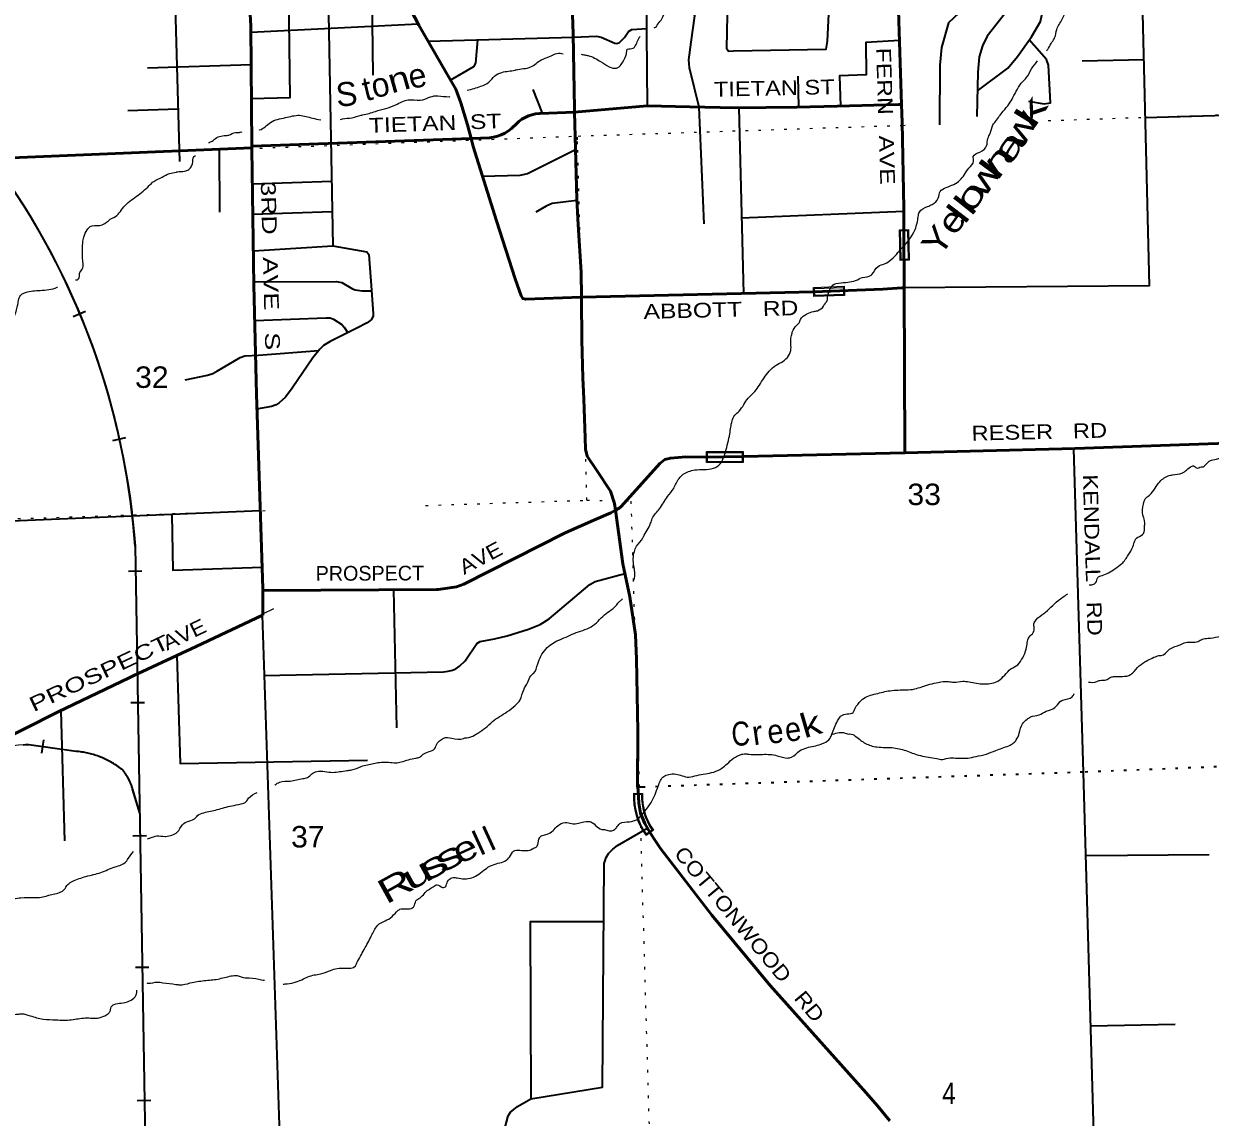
# Model space of a CAD drawing. Header units: feet. Extents: x 505285 to 763886, y -543582 to -353855.
# Drawn here: x 676327 to 685997, y -529042 to -520127 of the extents above; entities that cross this region are included whole.
import ezdxf
from ezdxf.enums import TextEntityAlignment as Align

# ---------------------------------------------------------------- set-up
doc = ezdxf.new("R2010")
doc.units = ezdxf.units.FT
doc.header["$LTSCALE"] = 70
doc.linetypes.add('DOTTED', pattern=[1.5, 0.3, -1.2])
doc.linetypes.add('LONG_DASHED', pattern=[7.5, 6, -1.5])
for name, color, linetype, lineweight in [('26', 7, 'Continuous', 40), ('27', 7, 'Continuous', 13), ('29', 7, 'Continuous', 25), ('30', 7, 'Continuous', 13), ('34', 7, 'Continuous', 25), ('39', 7, 'Continuous', 13), ('6', 7, 'DOTTED', 25), ('61', 7, 'Continuous', 13), ('63', 7, 'Continuous', 25), ('7', 7, 'DOTTED', 13)]:
    doc.layers.add(name, color=color, linetype=linetype, lineweight=lineweight)
doc.layers.add('41', color=7, linetype='Continuous')

msp = doc.modelspace()

# ---------------------------------------------------------------- linework, layer by layer
at = {"layer": '26'}
for p, q in [((678185.71, -521124.53), (679973.27, -521062.75)), ((678185.65, -521124.53), (678185.71, -521124.53)), ((678185.84, -521139.73), (678185.71, -521124.53)), ((678185.84, -521139.73), (678187.82, -521139.65)), ((680871.52, -522355.94), (682765.97, -522311.59)), ((682193.09, -523655.85), (683507.54, -523623.81)), ((678270.91, -524947.04), (678270.97, -524943.05)), ((678276, -524948.05), (678276, -524938.18)), ((677187, -525459.77), (677220.11, -525444.2))]:
    msp.add_line(p, q, dxfattribs=at)
for points in [[(683480.28, -520784.02), (683456.27, -520020), (683441, -519468.57), (683405.28, -518309.63)], [(678185.71, -521124.53), (678177.42, -520145.83), (678159.25, -519795.98)], [(679973.27, -521062.75), (679944.34, -520950.39), (679890.53, -520770.92), (679848.19, -520661.44), (679773.32, -520530.55), (679546.74, -520137.92), (679445.54, -519946.61)], [(680816.45, -520847.72), (680815.89, -520820.25), (680805.38, -520208.53), (680794.83, -519894.67)], [(680816.45, -520847.72), (681408.74, -520795.52), (681756.08, -520804.28), (682125.5, -520812.84), (682627.26, -520806.08), (682956.39, -520798.95), (683455.42, -520784.73), (683480.28, -520784.02)], [(683499.91, -521804.05), (683499.17, -521628.21), (683484.94, -520932.3), (683480.28, -520784.02)], [(679973.27, -521062.75), (680122.15, -521057.61), (680155.09, -521052.83), (680187.36, -521044.63), (680218.59, -521033.11), (680248.44, -521018.38), (680276.6, -521000.62), (680302.74, -520980.01), (680308.89, -520974.47), (680339.24, -520944.57), (680361.64, -520924.03), (680386.07, -520905.95), (680412.25, -520890.52), (680439.9, -520877.91), (680468.71, -520868.26), (680498.38, -520861.68), (680528.57, -520858.23), (680534.68, -520857.92), (680815.21, -520847.83), (680816.45, -520847.72)], [(680871.52, -522355.94), (680869.18, -522151.35), (680845.27, -521766.63), (680834.95, -521556.18), (680822.58, -521147.14), (680816.45, -520847.72)], [(680871.52, -522355.94), (680867.35, -522356.04), (680418.56, -522373.23), (680394.39, -522367.7), (680379.87, -522343.93), (680332.95, -522206.44), (680178.92, -521734.09), (679990.07, -521128.02), (679973.27, -521062.75)], [(675536.84, -521247.94), (675570.37, -521246.57), (678185.84, -521139.73)], [(678277.31, -524746.04), (678276.81, -524730.79), (678224.8, -523146.33), (678202.61, -522257.98), (678185.92, -521148.83), (678185.84, -521139.73)], [(682765.97, -522311.59), (683328.22, -522289.77), (683482.58, -522280.56), (683501.9, -522279.41), (683499.91, -521804.05)], [(681150.06, -524093.34), (681142.35, -524037.73), (681110.23, -523938.07), (680996.52, -523769.85), (680919.9, -523651.04), (680904.73, -523595.17), (680902.84, -523502.92), (680893.99, -523266.36), (680890.54, -523185.79), (680884.81, -523013.76), (680874.45, -522702.98), (680871.73, -522374.01), (680871.52, -522355.94)], [(683507.54, -523623.81), (683507.45, -523602.46), (683501.9, -522279.41)], [(683507.54, -523623.81), (684892.66, -523590.05), (686213.13, -523544.26)], [(681150.06, -524093.34), (681179.25, -524077.1), (681197.08, -524061.92), (681510.62, -523711.21), (681552.94, -523679.14), (681597.94, -523667.29), (681724.08, -523658.7), (681879.14, -523659.52), (682193.09, -523655.85)], [(678277.31, -524746.04), (679692, -524740.17), (679704.18, -524740.12), (679742, -524734.01), (679852.95, -524716.1), (679914.67, -524694.77), (680740.21, -524276.66), (680972.7, -524173.61), (681111.85, -524114.59), (681150.06, -524093.34)], [(681431, -526722.05), (681387.93, -526645.84), (681353.8, -526561.2), (681338.96, -526481.01), (681333.42, -526375.86), (681329.77, -526339.11), (681330.68, -525893.71), (681321.52, -525306.13), (681312.61, -525107.62), (681266.21, -524799.6), (681210.56, -524529.88), (681150.06, -524093.34)], [(678276, -524938.18), (678276, -524746.05), (678277.31, -524746.04)], [(677220.11, -525444.2), (677733.56, -525202.79), (678267.25, -524950.7), (678267.86, -524950.3), (678269.74, -524949.07)], [(676018.16, -526033.33), (676045.25, -526019.73), (676607.66, -525737.4), (677117.94, -525492.24), (677187, -525459.77)], [(683384.58, -529069.82), (683283.84, -528947.49), (683193.44, -528841), (682409.69, -527968.22), (681934.8, -527394.09), (681516.68, -526850.91), (681462.89, -526769.75), (681448.85, -526747.05), (681431, -526722.05)]]:
    msp.add_lwpolyline(points, dxfattribs=at)
at = {"layer": '27'}
for p, q in [((677220.11, -525444.2), (678276, -524938.18)), ((678276, -524938.18), (678366, -524895.05))]:
    msp.add_line(p, q, dxfattribs=at)
msp.add_lwpolyline([(677187, -525459.77), (677187, -525460.07), (677220.11, -525444.2)], dxfattribs=at)
at = {"layer": '29'}
for p, q in [((681411.61, -520795.59), (681386.18, -518377.31)), ((679160.82, -519757.43), (679171.21, -520546.3)), ((678805.95, -519771.09), (678847.28, -521936.23)), ((678177.84, -520195.09), (679541.05, -520128.06)), ((679622.82, -520269.75), (680806.34, -520237.19)), ((684952.77, -520428.69), (685454.59, -520417.57)), ((677336.17, -520487.45), (678180.08, -520459.81)), ((682635.07, -520553.86), (682641.25, -520805.78)), ((680553.64, -520857.24), (680479.41, -520663.78)), ((677176.51, -520834.23), (677584.74, -520819.72)), ((681873.64, -521758.07), (681832.51, -520806.05)), ((682154.05, -520812.46), (682193.51, -522324.99)), ((687452.01, -520839.47), (685466.36, -520893.27)), ((677920.65, -521153.24), (677921.28, -521662.4)), ((678190.18, -521431.77), (678837.25, -521410.77)), ((678841.99, -521658.99), (678193.96, -521682.94)), ((682177.42, -521708.19), (683499.7, -521653.94)), ((684882, -523593.05), (684961, -526230.05)), ((679340.01, -524741.63), (679364.72, -525867.79)), ((678269.74, -524949.07), (678417.48, -529375.8)), ((676629.03, -525727.13), (676659.52, -526787.21)), ((684961, -526230.05), (685063.92, -529815.95)), ((684989.33, -526906.79), (685988.41, -526898.37)), ((685020.26, -528294.81), (685710.36, -528283.79))]:
    msp.add_line(p, q, dxfattribs=at)
for points in [[(674977.78, -513638.03), (675395.75, -513625.73), (677474.46, -516880.9), (677596.76, -521249.1)], [(685335.48, -515600.37), (685500.26, -522264.44), (683501.9, -522279.41)], [(678462.48, -518188.42), (678494.92, -520730.17), (678182.44, -520738.09)], [(681832.51, -520806.05), (681753.93, -520486.49), (681748.05, -520422.31), (681765.14, -520276.22), (681796.26, -520061.3), (681702.18, -519822.45), (681599.39, -519609.87)], [(684071.41, -519923.51), (683863.04, -520118.19), (683806.93, -520321.43), (683792.04, -520464.35), (683789.82, -520950.22)], [(684099.53, -520672.82), (684346.75, -520490.33), (684425.63, -520392.9), (684539.08, -520233.17), (684613.21, -520107.84), (684623.11, -520056.63), (684614.71, -520023), (684579.04, -519983.01), (684530.67, -519951.54), (684433.02, -519935.76), (684071.41, -519923.51)], [(684409.63, -519931.98), (684177.72, -520228.97), (684140.1, -520307.12), (684114.69, -520397.11), (684102.96, -520522.23), (684094.7, -520884.35)], [(682060.48, -520057.59), (682055.75, -520326.76), (682071.59, -520350.85), (682112.66, -520348.91), (682865.73, -520334.04), (682876.6, -520268.14), (682887.91, -520046)], [(680806.34, -520237.19), (680995.93, -520226.85), (681033.75, -520235.26), (681143.38, -520286.39), (681157.7, -520287.8), (681180.81, -520281.49), (681222.13, -520239.86), (681256.44, -520191.12), (681282.19, -520173.93), (681404.98, -520165.57)], [(680025.21, -520258.68), (680008.86, -520449.15), (679991.7, -520479.06), (679806.04, -520587.75)], [(683463.9, -520262.73), (683189.27, -520279.39), (683192.61, -520543.77), (682976.18, -520552.79), (682982.21, -520798.21)], [(684516.03, -520758.73), (684644.12, -520779.62), (684695.03, -520770.91), (684677.74, -520464.36), (684663.46, -520418.08), (684522.15, -520257)], [(680822.73, -521154.57), (680579.71, -521278.27), (680432.89, -521349.17), (680369.83, -521365.05), (680065.75, -521370.9)], [(680835.32, -521568.53), (680634.1, -521592.38), (680584.15, -521613.99), (680499.93, -521662.7)], [(678198.38, -521976.92), (678847.28, -521936.23), (679123.86, -521987.23), (679138.75, -522009.1), (679162.14, -522299.86), (679174.46, -522492.49), (679174.46, -522511.41), (679157.93, -522539.89), (679126.14, -522566.05), (679041.8, -522609.63), (678824.62, -522718.64), (678771.09, -522751.01), (678739.58, -522780.43), (678682.44, -522851.2), (678515.85, -523096.5), (678460.16, -523171.36), (678409.44, -523217.9), (678384.52, -523232.31), (678346.71, -523247.02), (678224.51, -523269.88)], [(678202.2, -522230.59), (678872.82, -522227.28), (678918.15, -522236.08), (679007.2, -522286.89), (679029.5, -522297.03), (679086.22, -522303.34), (679162.51, -522305.61)], [(678209.82, -522546.77), (678792.18, -522523.77), (678823.61, -522524.02), (678850.92, -522534.53), (678918.42, -522579.65), (678939.16, -522601.78), (678968.61, -522646.37)], [(677642.8, -523030.87), (677824.17, -522992.99), (677867.7, -522978), (677905.52, -522956.98), (678090.3, -522846.42), (678128.21, -522835.08), (678240.19, -522827.56), (678731.87, -522789.98)], [(678253.21, -524098.21), (675766.52, -524201.28)], [(677534.6, -524128), (677542.83, -524581.46), (678271.13, -524557.7)], [(678281.17, -525439.14), (679749.19, -525411.5), (679786.88, -525405.48), (679820.49, -525397.08), (679849.9, -525384.46), (679878.12, -525365.34), (679923.44, -525321.41), (680018.53, -525178.86), (680047.39, -525161.68), (680163.76, -525140.16), (680267.98, -525115.44), (680440.26, -525062.9), (680534.8, -525025.07), (680609.98, -524977.74), (680940.27, -524699.3), (680985.37, -524673.69), (681226.85, -524608.85)], [(677573.86, -525277.87), (677601.94, -526157.92), (679128.43, -526129.35)], [(680196, -529329.32), (680274.46, -529028.94), (680295.29, -528999.45), (680349.91, -528953.21), (680458.59, -528891.02), (681043.47, -528796.08), (681058.28, -526972.36), (681074.73, -526925.03), (681093.64, -526891.41), (681127.25, -526855.68), (681165.85, -526824.93), (681410.56, -526685.88)], [(681054.42, -527448.24), (680455.7, -527447.72), (680458.59, -528891.02)]]:
    msp.add_lwpolyline(points, dxfattribs=at)
at = {"layer": '34'}
for p, q in [((676729.36, -522513.07), (676831.55, -522470.73)), ((677052.42, -523523.97), (677160.38, -523499.94)), ((677180.08, -524588.9), (677290.68, -524587.04)), ((677200.71, -525660.91), (677311.3, -525659.05)), ((677216.35, -526746.59), (677326.94, -526744.73)), ((677236.97, -527818.61), (677347.57, -527816.75)), ((677252.61, -528904.29), (677363.21, -528902.43))]:
    msp.add_line(p, q, dxfattribs=at)
msp.add_lwpolyline([(676033.8, -521167.5), (676327.96, -521612.2), (676383.67, -521702.41), (676437, -521793.39), (676488.79, -521885.31), (676539.87, -521978.41), (676588.57, -522072.27), (676635.41, -522166.57), (676681.54, -522262.04), (676725.31, -522358.28), (676767.21, -522454.97), (676807.89, -522553.13), (676846.38, -522651.24), (676883.85, -522749.98), (676919.27, -522850.02), (676952.49, -522949.98), (676984.19, -523050.91), (677014.53, -523151.97), (677042.82, -523254.31), (677069.43, -523356.27), (677094, -523459.52), (677116.89, -523562.37), (677138.24, -523666.19), (677157.42, -523769.95), (677174.72, -523874.16), (677190.68, -523978.5), (677204.27, -524083.61), (677216.51, -524188.85), (677226.56, -524294.03), (677233.86, -524384.84), (677421.38, -535541.76)], dxfattribs=at)
at = {"layer": '34', "lineweight": 13}
msp.add_lwpolyline([(677232.77, -524384.89), (677420.29, -535541.78), (677518.42, -539267.04)], dxfattribs=at)
msp.add_arc((671192.13, -524824.53), 6056.62, 4.16274, 32.02486, dxfattribs=at)
at = {"layer": '39'}
msp.add_line((681169.21, -524850.96), (681206.95, -524813.94), dxfattribs=at)
for points in [[(681466.15, -520161.47), (681482.9, -520148.57), (681494.76, -520130.42), (681528.47, -520088), (681549.85, -520013.62), (681557.35, -519957.41), (681532.53, -519875.44), (681483.12, -519737.56), (681476.54, -519675.46), (681476.45, -519672.21)], [(684663.08, -520346.74), (684679.35, -520325.36), (684706.98, -520276.98), (684728.71, -520240.69), (684746.15, -520174.37), (684789.35, -520090.69), (684811.77, -520045.82), (684832.33, -520017.77), (684854.75, -519987.86), (684877.17, -519959.81), (684878.5, -519954.61), (684884.5, -519952.54), (684918.46, -519938.2), (684966.28, -519903.66), (685004.31, -519895.29), (685112.37, -519870.23), (685224.59, -519859.16), (685280.61, -519844.61), (685338.49, -519813.99), (685371.38, -519798.07)], [(680870.02, -520376.19), (680897.41, -520380.58), (680927.55, -520386.31), (681028.28, -520435.49), (681098.86, -520476.94), (681159.12, -520488.41), (681194.96, -520460.01), (681234.4, -520387.47), (681238.31, -520375.4), (681247.94, -520333.21), (681294.01, -520326.76), (681303.95, -520316.65), (681349.29, -520232.02), (681350.75, -520229.62)], [(679941.6, -520669.13), (680053.43, -520637.05), (680117.32, -520604.38), (680164.98, -520553.81), (680222.86, -520523.19), (680330.98, -520504.14), (680338.98, -520502.06), (680459.1, -520478.9), (680544.82, -520421.95), (680610.75, -520395.28), (680672.68, -520368.64), (680723.97, -520371.99)], [(684247.65, -520924.83), (684309.05, -520840.05), (684358.62, -520779.44), (684388.25, -520729.04), (684469.27, -520597.97), (684497.06, -520567.64), (684540.52, -520495.06), (684590.04, -520430.65)], [(678909.26, -520907.96), (678924.75, -520902.19), (679002.89, -520893.45), (679076.91, -520872.71), (679088.92, -520870.59), (679192.94, -520841.56), (679358.91, -520787.88), (679460.81, -520746.83), (679486.88, -520746.59), (679579.15, -520747.73), (679641.09, -520723.1), (679703.18, -520714.49), (679793.5, -520721.67), (679800.49, -520721.22)], [(678247.61, -520993.24), (678249.73, -520992.69), (678337.41, -520931.74), (678459.38, -520892.5), (678575.53, -520873.37), (678680.03, -520896.46), (678747.12, -520909.93)], [(677835.64, -521098.35), (677839.54, -521094.77), (677857.51, -521086.58), (677881.4, -521068.31), (677971.37, -521037.39), (677999.43, -521035.13), (678053.37, -521012.58), (678085.46, -521012.28), (678091.46, -521010.21), (678105.3, -521009.58)], [(683464.63, -521977.85), (683591.9, -521803.06), (683617.02, -521700.57), (683626.69, -521662.38), (683692.47, -521617.67), (683730.41, -521599.28), (683780.08, -521548.68), (683795.62, -521494.41), (683845.46, -521461.87), (683957.22, -521402.69), (684030.53, -521303.76), (684068.11, -521247.28), (684066, -521208.84), (684119.9, -521172.88), (684173.82, -521123.45), (684184.74, -521061.75), (684202.41, -521021.49), (684225.83, -520951.09), (684247.65, -520924.83)], [(676748.7, -522215.23), (676764.88, -522213.51), (676782.57, -522175.25), (676782.46, -522163.23), (676804.19, -522126.94), (676805.3, -522030.69), (676805.25, -522024.68), (676808.21, -521910.37), (676815.82, -521866.19), (676845.34, -521805.76), (676869.17, -521779.48), (676945.29, -521770.75), (676987.28, -521756.33), (677047.03, -521711.66), (677061.02, -521705.52), (677142.46, -521620.55), (677245.94, -521533.37), (677349.42, -521446.19), (677387.2, -521411.76), (677455.07, -521377.04), (677514.98, -521348.41), (677571.01, -521335.85), (677581.02, -521333.76), (677637.14, -521329.22), (677673.1, -521314.86), (677685, -521300.71), (677702.76, -521268.47), (677714.26, -521210.22), (677726.59, -521200.76)], [(682876.27, -522353.78), (682931.65, -522250.91), (683008.27, -522237.53), (683136.33, -522206.26), (683144.32, -522202.18), (683218.37, -522185.45), (683238.3, -522171.24), (683289.83, -522104.6), (683341.78, -522084.05), (683411.52, -522035.29), (683464.63, -521977.85)], [(675781.03, -523077.59), (675813.98, -523050.42), (675869.49, -522981.73), (675948.61, -522862.7), (675972.31, -522822.38), (676043.94, -522761.57), (676081.71, -522725.13), (676097.36, -522682.88), (676127.11, -522646.51), (676224.51, -522551.37), (676248.26, -522517.07), (676277.49, -522424.57), (676279.42, -522416.53), (676287, -522370.34), (676306.74, -522336.08), (676342.68, -522317.7), (676460.84, -522300.55), (676598.99, -522275.21), (676601.79, -522273.88)], [(682046.69, -523617.3), (682081.02, -523469.13), (682100.12, -523364.7), (682121.75, -523318.39), (682157.54, -523283.97), (682230.78, -523179.03), (682286.42, -523124.39), (682322.05, -523073.93), (682403.22, -522958.9), (682458.94, -522910.26), (682512.8, -522879.69), (682560.5, -522833.14), (682580.04, -522776.82), (682577.61, -522730.72), (682588.89, -522648.42), (682590.83, -522642.38), (682626.39, -522583.92), (682646.28, -522565.68), (682658.06, -522537.51), (682707.79, -522492.94), (682765.76, -522472.35), (682795.78, -522466.06), (682845.59, -522429.51), (682857.44, -522409.34), (682875.24, -522383.12), (682876.27, -522353.78)], [(681668.1, -523832.89), (681702, -523799.05), (681744, -523778.05), (681797, -523764.05), (681872, -523762.05), (681948, -523750.05), (681979, -523736.05), (682046.69, -523617.3)], [(685009.77, -524700.68), (685038.39, -524698.7), (685064.32, -524682.41), (685079.99, -524642.18), (685115.91, -524623.79), (685167.87, -524603.26), (685221.71, -524568.68), (685275.48, -524528.08), (685328.99, -524459.42), (685366.47, -524390.9), (685382.07, -524342.65), (685395.91, -524320.47), (685443.77, -524291.95), (685461.37, -524241.67), (685461.29, -524233.65), (685462.98, -524199.55), (685444.12, -524111.51), (685459.32, -524019.14), (685471.14, -523994.98), (685489.05, -523980.78), (685578.27, -523869.68), (685653.97, -523812.84), (685689.98, -523804.48), (685766.07, -523789.75), (685803.94, -523765.34), (685849.77, -523732.84), (685859.78, -523730.73), (685886.02, -523748.53), (685922.03, -523740.18), (685928.05, -523740.13), (685997.75, -523687.36), (686017.77, -523683.16), (686079.81, -523668.55), (686136.02, -523674.05), (686150.07, -523675.91), (686161.96, -523659.77), (686157.49, -523609.69), (686162.26, -523598.24)], [(681295.49, -524673.58), (681299.83, -524661.28), (681307.26, -524597.06), (681298.78, -524547.02), (681303.7, -524428.68), (681321.36, -524386.41), (681372.88, -524317.77), (681376.81, -524309.71), (681435.96, -524198.89), (681449.64, -524160.67), (681507.08, -524081.95), (681574.34, -523981.08), (681623.86, -523914.46), (681643.54, -523874.18), (681668.1, -523832.89)], [(681328.87, -526613.58), (681440.86, -526474.36), (681497.8, -526341.51), (681543.2, -526262.89), (681583.16, -526246.48), (681641.29, -526243.94), (681693.56, -526257.49), (681747.82, -526269.01), (681813.86, -526254.36), (681949.98, -526227.03), (682015.87, -526196.34), (682059.66, -526159.85), (682111.39, -526115.26), (682179.27, -526082.55), (682215.34, -526078.21), (682225.38, -526080.12), (682347.74, -526082.99), (682468.16, -526093.9), (682552.58, -526113.16), (682584.58, -526104.84), (682650.3, -526054.11), (682708.24, -526029.52), (682824.28, -526000.37), (682850.26, -525990.1), (682898.03, -525951.57), (682913.79, -525919.34), (682958.9, -525810.66), (682980.65, -525776.38), (682998.57, -525762.17), (683092.54, -525731.23), (683094.5, -525725.2), (683136.02, -525660.66), (683163.83, -525632.33), (683271.73, -525589.23), (683387.82, -525564.09), (683518.1, -525556.86), (683588.24, -525550.2), (683646.22, -525531.61), (683780.26, -525496.29), (683862.43, -525489.5), (683906.6, -525495.11), (683980.72, -525486.4), (684030.91, -525491.95), (684153.4, -525508.86), (684159.41, -525508.8), (684271.49, -525483.7), (684372.87, -525386.52), (684428.71, -525351.92), (684468.3, -525295.42), (684497.74, -525224.98), (684505.28, -525172.78), (684520.9, -525126.52), (684554.66, -525090.12), (684562.31, -525049.95), (684560.03, -525019.9), (684577.77, -524985.65), (684639.47, -524934.96), (684756.83, -524829.62), (684836.68, -524773.43)], [(678373.52, -526333.23), (678377.2, -526330.49), (678411.11, -526310.13), (678499.26, -526301.29), (678601.35, -526280.29), (678639.37, -526271.91), (678675.19, -526241.51), (678715.13, -526223.09), (678845.55, -526229.89), (678959.72, -526214.8), (678999.79, -526210.41), (679077.74, -526181.62), (679177.8, -526158.63), (679225.83, -526148.16), (679292.01, -526147.54), (679300.03, -526147.47), (679360.24, -526152.92), (679404.28, -526144.49), (679522.32, -526113.32), (679554.33, -526105), (679582.2, -526082.69), (679630.12, -526060.18), (679676.04, -526037.71), (679695.69, -525993.41), (679715.56, -525973.18), (679747.44, -525950.83), (679815.64, -525952.2), (679911.92, -525953.3), (679931.91, -525947.1), (679937.92, -525947.05), (680001.9, -525926.41), (680027.83, -525910.12), (680089.61, -525867.45), (680147.28, -525814.78), (680264.89, -525737.51), (680332.59, -525684.75), (680372.27, -525638.26), (680401.59, -525555.8), (680435.13, -525495.33), (680460.71, -525442.97), (680482.6, -525422.72), (680515.98, -525346.22), (680581.04, -525225.33), (680632.78, -525180.73), (680686.66, -525152.17), (680696.66, -525148.06), (680830.49, -525090.68), (680966.33, -525033.28), (681073.71, -524934.05), (681127.51, -524895.45), (681169.21, -524850.96)], [(685004.93, -525493.64), (685071.83, -525490.37), (685097.68, -525479.81), (685149.75, -525476.73), (685181.41, -525456.03), (685207.34, -525449.48), (685347.35, -525432.59), (685404.32, -525375.25), (685463.54, -525329.9), (685562.82, -525281.73), (685578.76, -525277.4), (685596.8, -525277.03), (685665.92, -525225.46), (685751.4, -525189.61), (685797.13, -525170.62), (685897.22, -525162.56), (685930.93, -525143.82), (685976.9, -525136.86), (686142.76, -525109.41), (686191.97, -525103.78)], [(682919.19, -525919.47), (683021.24, -525909.36), (683041.44, -525916.98), (683059.48, -525916.61), (683103.94, -525933.76), (683148.77, -525968.96), (683229.84, -526011.44), (683280.19, -526022.45), (683418.69, -526029.66), (683529.52, -526057.49), (683634.52, -526093.47), (683767.33, -526116.84), (683813.6, -526123.92), (683877.48, -526110.58), (683907.58, -526111.97), (683935.69, -526113.41), (684019.9, -526113.7), (684087.8, -526100.27), (684173.61, -526080.46), (684249.19, -526050.84), (684354.68, -526012.57), (684394.31, -525989.7), (684415.86, -525965.18), (684440.81, -525910.5), (684467.32, -525833.73), (684504.66, -525796.85), (684532.35, -525778.23), (684602.17, -525760.75), (684659.71, -525731.49), (684695.58, -525720.73), (684739.11, -525691.75), (684788.27, -525644.61), (684794.24, -525642.48), (684871.82, -525612.81), (684888.83, -525586.83)], [(677336.66, -526771.63), (677360.41, -526763.01), (677412.42, -526748.49), (677478.63, -526751.88), (677484.64, -526751.82), (677534.68, -526741.33), (677578.58, -526716.87), (677620.13, -526656.33), (677672.01, -526627.78), (677729.89, -526597.16), (677743.78, -526580.99), (677793.71, -526558.48), (677903.78, -526533.39), (678021.81, -526502.22), (678097.88, -526487.47), (678139.81, -526467.03), (678159.62, -526440.79), (678229.53, -526393.63)], [(680640.79, -526704.34), (680678.55, -526665.9), (680740.47, -526639.26), (680790.68, -526646.81), (680848.81, -526644.27), (680932.91, -526629.45), (680948.98, -526633.31), (680999.49, -526672.94), (681051.85, -526696.5), (681059.86, -526696.43), (681098.06, -526706.1), (681142.08, -526695.66), (681157.98, -526679.48), (681185.75, -526647.15), (681263.84, -526632.38), (681328.87, -526613.58)], [(678440.67, -527955.87), (678474.39, -527953.5), (678548.45, -527936.77), (678606.39, -527914.18), (678656.32, -527891.65), (678708.35, -527879.14), (678756.4, -527870.68), (678828.35, -527843.94), (678942.48, -527824.83), (679030.56, -527807.97), (679042.37, -527783.81), (679048.29, -527771.72), (679109.41, -527658.88), (679166.57, -527550.09), (679215.99, -527473.44), (679255.86, -527447.01), (679315.74, -527416.38), (679365.41, -527365.79), (679393.3, -527345.49), (679483.48, -527338.63), (679507.39, -527322.37), (679523.03, -527278.12), (679556.88, -527251.74), (679624.47, -527186.95), (679664.36, -527162.52), (679696.29, -527146.19), (679740.61, -527167.83), (679768.59, -527157.55), (679770.54, -527151.51), (679788.2, -527109.25), (679826.09, -527086.84), (679858.22, -527090.55), (679978.53, -527089.43), (680090.19, -527018.22), (680132.06, -526991.76), (680192.03, -526971.16), (680248.01, -526952.59), (680285.81, -526920.16), (680319.46, -526871.73), (680369.54, -526865.26), (680471.71, -526854.27), (680477.7, -526850.21), (680497.68, -526842.01), (680515.54, -526821.79), (680533.01, -526759.48), (680552.94, -526745.26), (680592.95, -526734.86), (680640.79, -526704.34)], [(676113.51, -527314.77), (676118.11, -527313.91), (676192.03, -527283.14), (676304.04, -527252.03), (676412.33, -527251.02), (676524.48, -527233.93), (676530.48, -527231.86), (676630.5, -527204.87), (676654.41, -527188.61), (676688.07, -527142.18), (676725.95, -527117.77), (676833.88, -527078.67), (676955.91, -527045.46), (677071.81, -527000.26), (677161.66, -526957.32), (677177.48, -526933.12), (677222.75, -526874.86)], [(677330.31, -527946.78), (677343.27, -527948.02), (677415.4, -527939.33), (677461.57, -527944.91), (677567.98, -527957.95), (677596.09, -527961.69), (677684.19, -527946.84), (677798.33, -527927.73), (677910.51, -527914.65), (678016.57, -527889.61), (678066.68, -527887.14), (678131.02, -527904.58), (678139.03, -527904.5), (678243.42, -527915.56), (678288.57, -527924.9)], [(676228.27, -528206.98), (676274.7, -528200.58), (676280.73, -528200.53), (676308.77, -528198.26), (676379.11, -528213.64), (676485.65, -528240.72), (676590, -528247.76), (676714.33, -528246.6), (676828.49, -528231.5), (676940.78, -528230.45), (677002.72, -528205.81), (677024.62, -528187.57), (677034.45, -528165.42), (677040.23, -528141.31), (677064.12, -528121.04), (677122.18, -528110.47), (677224.1, -528071.43), (677230.05, -528065.36), (677243.89, -528043.17), (677249.17, -528004.8)]]:
    msp.add_spline(points, degree=3, dxfattribs=at)
at = {"layer": '6'}
msp.add_lwpolyline([(681345.69, -526348.43), (681369.85, -526347.5), (684978.21, -526224.94), (686304.62, -526171.87), (691527.8, -526106.77), (696842.46, -525872.48), (699860, -525790.05)], dxfattribs=at)
at = {"layer": '61'}
for p, q in [((683463.2, -521805.98), (683538.18, -521804.29)), ((683468.82, -522055.92), (683463.2, -521805.98)), ((682764.62, -522276.66), (683014.45, -522267.49)), ((683014.45, -522267.49), (683017.2, -522342.44)), ((681890.67, -523615.09), (682190.66, -523613.01)), ((682190.66, -523613.01), (682191.29, -523703.01)), ((681296.08, -526398.45), (681370.93, -526403.33)), ((681303.69, -526406.96), (681362.59, -526410.8)), ((681459.41, -526701.61), (681398.53, -526745.41)), ((681448.26, -526699.77), (681400.36, -526734.22))]:
    msp.add_line(p, q, dxfattribs=at)
for points in [[(683538.18, -521804.29), (683543.8, -522054.23), (683468.82, -522055.92)], [(683017.2, -522342.44), (682767.37, -522351.61), (682764.62, -522276.66)], [(682191.29, -523703.01), (681891.3, -523705.09), (681890.67, -523615.09)]]:
    msp.add_lwpolyline(points, dxfattribs=at)
for points in [[(683471.37, -521813.79), (683530.36, -521812.46), (683535.62, -522046.41), (683476.63, -522047.74)], [(682772.9, -522284.36), (683006.74, -522275.77), (683008.91, -522334.73), (682775.07, -522343.32)], [(681898.72, -523623.02), (682182.72, -523621.06), (682183.23, -523695.07), (681899.23, -523697.03)]]:
    msp.add_lwpolyline(points, close=True, dxfattribs=at)
for radius, start, end in [(539.83, 176.92113, 216.05121), (531.83, 177.74429, 215.16934), (472.83, 177.9282, 215.09868), (464.83, 176.92099, 216.05097)]:
    msp.add_arc((681835.11, -526427.89), radius, start, end, dxfattribs=at)
msp.add_ellipse((681668.92, -526481.72), major_axis=(324.06, -41.49), ratio=0.999955, start_param=3.2693033, end_param=3.928613, dxfattribs=at)
at = {"layer": '63', "lineweight": 13}
for p, q in [((676369.69, -526005.24), (676753.23, -526057.31)), ((677215.73, -526367.2), (677276.07, -526571.08))]:
    msp.add_line(p, q, dxfattribs=at)
at = {"layer": '63'}
msp.add_line((676487.49, -525964.61), (676472.61, -526074.21), dxfattribs=at)
at = {"layer": '63', "linetype": 'LONG_DASHED'}
msp.add_lwpolyline([(677275.01, -526571.4), (677214.66, -526367.49), (677213.85, -526364.22), (677212.24, -526358.09), (677210.51, -526351.99), (677208.7, -526345.91), (677206.76, -526339.9), (677204.74, -526333.91), (677202.61, -526327.97), (677200.35, -526322.03), (677198.02, -526316.18), (677195.57, -526310.32), (677193.02, -526304.55), (677190.37, -526298.78), (677187.61, -526293.09), (677184.77, -526287.43), (677181.85, -526281.84), (677178.8, -526276.27), (677175.64, -526270.8), (677172.42, -526265.37), (677169.07, -526259.96), (677165.67, -526254.65), (677162.17, -526249.39), (677158.53, -526244.19), (677154.86, -526239.06), (677151.08, -526233.98), (677147.17, -526228.98), (677143.22, -526224.04), (677139.21, -526219.18), (677133.49, -526212.58), (677134.82, -526212.57), (677128.31, -526207.28), (677118.8, -526199.8), (677109.21, -526192.51), (677099.48, -526185.42), (677089.64, -526178.52), (677079.66, -526171.76), (677069.61, -526165.12), (677059.39, -526158.75), (677049.09, -526152.52), (677038.64, -526146.48), (677028.11, -526140.57), (677017.49, -526134.93), (677006.79, -526129.42), (676996, -526124.11), (676985.06, -526119), (676974.09, -526114.09), (676962.99, -526109.31), (676951.86, -526104.81), (676940.58, -526100.42), (676929.29, -526096.32), (676917.9, -526092.36), (676906.5, -526088.59), (676894.95, -526085.02), (676883.38, -526081.72), (676871.79, -526078.57), (676860.04, -526075.6), (676848.36, -526072.86), (676836.59, -526070.31), (676824.72, -526068.04), (676812.91, -526065.9), (676801.02, -526063.96), (676789.04, -526062.3), (676777.12, -526060.78), (676765.17, -526059.46), (676753.1, -526058.41), (676369.62, -526006.35), (676367.69, -526006.36), (676358.01, -526006.38), (676340.76, -526006.59), (676323.65, -526007.17)], dxfattribs=at)
at = {"layer": '63', "lineweight": 13}
for centre, radius, start, end in [((676363.92, -526990.8), 985.55, 89.78087, 109.3458), ((676697.29, -526746.38), 691.34, 50.40878, 85.35915), ((676862.41, -526453.39), 363.68, 13.71046, 41.24094)]:
    msp.add_arc(centre, radius, start, end, dxfattribs=at)
at = {"layer": '7'}
for p, q in [((683489.34, -520955.23), (683539.4, -520953.57)), ((680841.15, -521107.48), (680835.36, -521046.79)), ((680917.21, -524011.4), (680839.95, -521038.4)), ((679602.22, -524053.85), (680917.21, -524011.4))]:
    msp.add_line(p, q, dxfattribs=at)
for points in [[(684676.66, -520915.96), (686124.42, -520868.07), (691442.59, -520741.6), (696701.42, -520580.99), (699702.32, -520503.18)], [(674508.07, -521310.61), (675523.03, -521243.88), (680845.35, -521042.68), (683485.03, -520955.37)], [(680916.5, -524011.4), (681275.44, -524018.38), (681344.7, -526402)], [(676040.37, -526545.39), (675965.11, -524171.25), (678333.11, -524094.81)], [(681352.23, -526661.01), (681428.72, -529293.24), (681066.22, -529306.59)]]:
    msp.add_lwpolyline(points, dxfattribs=at)

# ---------------------------------------------------------------- texts
at = {"layer": '27'}
for s, height, rotation, width, p in [('FERN   AVE', 120.3, 271.79, 1.25, (683291.11, -520882.44)), ('3RD   AVE   S', 120.3, 271.544, 1.35, (678277.5, -522101.53)), ('ABBOTT   RD', 120.3, 1.42, 1.25, (682010.5, -522518.06)), ('RESER   RD', 120.3, 1.292, 1.2, (684604.99, -523512.93)), ('AVE', 120, 28.037, 1.15, (680078.81, -524533.46)), ('AVE', 120, 25.605, 1.15, (677660.66, -525159.54)), ('PROSPECT      ', 120.3, 25.243, 1.4, (677137.7, -525395.06)), ('COTTONWOOD   RD', 120.3, 309.675, 1.15, (682194.99, -527587.47))]:
    msp.add_text(s, height=height, rotation=rotation, dxfattribs=dict(at, width=width)).set_placement(p, align=Align.CENTER)
for s, rotation, width, p in [('TIETAN ST', 1.241, 1.2, (681952.83, -520721.58)), ('TIETAN  ST', 1.979, 1.25, (679141.75, -521015.88))]:
    msp.add_text(s, height=120, rotation=rotation, dxfattribs=dict(at, width=width)).set_placement(p)
msp.add_text('PROSPECT', height=120, rotation=0.238, dxfattribs=at).set_placement((678706.74, -524668.22))
at = {"layer": '30', "width": 1.2}
msp.add_text('KENDALL   RD', height=120, rotation=271.716, dxfattribs=at).set_placement((684958.3, -523802.18))
at = {"layer": '41'}
for s, height, rotation, width, p in [('n', 195.4, 15.666, 1.2, (679408.57, -520672.83)), ('k', 200, 58.115, 1.75, (684620.03, -520892.97)), ('w', 200, 59.291, 1.5, (684532.37, -521032.24)), ('a', 200, 54.434, 1.75, (684434.76, -521186.23)), ('h', 200, 53.657, 1.8, (684338.52, -521308.53)), ('w', 200, 55.838, 1.6, (684238.14, -521434.52)), ('o', 200, 57.086, 1.55, (684122.3, -521585.64)), ('l', 200, 52.73, 1.5, (684021.64, -521735.41)), ('l', 200, 51.443, 1.55, (684077.43, -521668.56)), ('Ye', 200, 54.552, 1.2, (683905.41, -521878.41)), ('l', 200, 24.587, 1.05, (680076.52, -526898.3)), ('l', 200, 24.587, 1.05, (680161.6, -526861.04)), ('e', 200, 24.587, 1.3, (679963.31, -526941.87)), ('s', 200, 29.012, 1.7, (679710.04, -527071.45)), ('s', 200, 28.587, 1.7, (679837.4, -527002.05)), ('u', 200, 29.012, 1.6, (679578.51, -527144.39)), ('R', 200, 29.012, 1.45, (679403.86, -527242.27))]:
    msp.add_text(s, height=height, rotation=rotation, dxfattribs=dict(at, width=width)).set_placement(p, align=Align.CENTER)
for s, rotation, p in [('e', 11.666, (679553.18, -520645.48)), ('S', 5.668, (678967.66, -520796.32)), ('t', 13.667, (679148.02, -520750.82)), ('o', 11.673, (679251.65, -520719.78))]:
    msp.add_text(s, height=195.4, rotation=rotation, dxfattribs=at).set_placement(p, align=Align.CENTER)
for s, rotation, width, p in [('k', 16.318, 1.25, (682688.87, -525953.14)), ('C', 2.772, 0.8, (682099.55, -526014.95)), ('e', 7.106, 0.9, (682398.86, -525999.16)), ('e', 8.432, 0.9, (682544.36, -525983.42))]:
    msp.add_text(s, height=195.4, rotation=rotation, dxfattribs=dict(at, width=width)).set_placement(p)
msp.add_text('r', height=195.4, rotation=8.166, dxfattribs=at).set_placement((682275.87, -526009.45))
at = {"layer": '7'}
for s, width, p in [('32', 1.05, (677234.53, -523095.57)), ('33', 1.05, (683528.68, -524050.93)), ('37', 1.05, (678506, -526842.05)), ('4', 0.85, (683812.2, -528934.29))]:
    msp.add_text(s, height=175, dxfattribs=dict(at, width=width)).set_placement(p)

doc.saveas('drawing.dxf')
